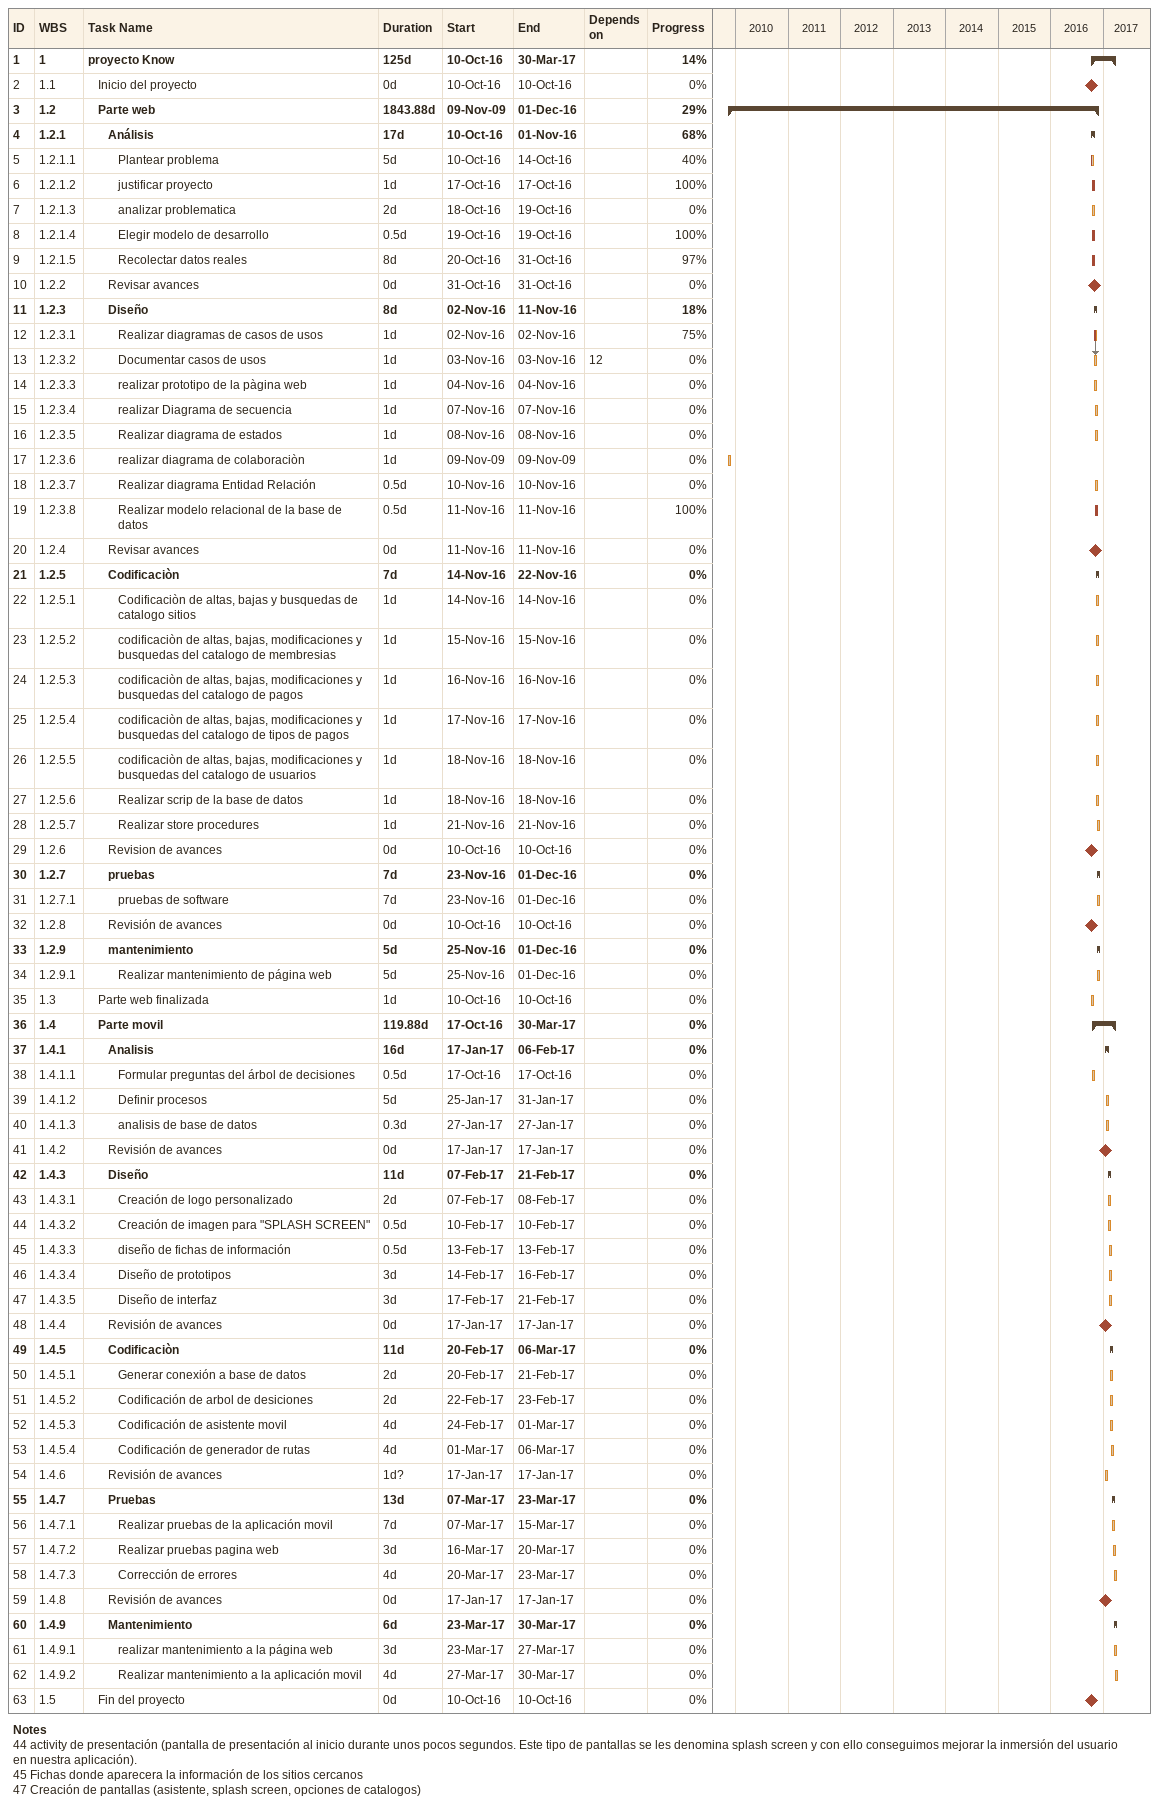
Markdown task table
| ID | WBS | Task | Duration | Start | Finish | Predecessors | % complete |
|---|---|---|---|---|---|---|---|
| 1 | 1 | **proyecto Know** | 125d | 2016-10-10 | 2017-03-30 |  | 14 |
| 2 | 1.1 | Inicio del proyecto | 0d | 2016-10-10 | 2016-10-10 |  | 0 |
| 3 | 1.2 | **Parte web** | 1843.88d | 2009-11-09 | 2016-12-01 |  | 29 |
| 4 | 1.2.1 | **Análisis** | 17d | 2016-10-10 | 2016-11-01 |  | 68 |
| 5 | 1.2.1.1 | Plantear problema | 5d | 2016-10-10 | 2016-10-14 |  | 40 |
| 6 | 1.2.1.2 | justificar proyecto | 1d | 2016-10-17 | 2016-10-17 |  | 100 |
| 7 | 1.2.1.3 | analizar problematica | 2d | 2016-10-18 | 2016-10-19 |  | 0 |
| 8 | 1.2.1.4 | Elegir modelo de desarrollo | 0.5d | 2016-10-19 | 2016-10-19 |  | 100 |
| 9 | 1.2.1.5 | Recolectar datos reales | 8d | 2016-10-20 | 2016-10-31 |  | 97 |
| 10 | 1.2.2 | Revisar avances | 0d | 2016-10-31 | 2016-10-31 |  | 0 |
| 11 | 1.2.3 | **Diseño** | 8d | 2016-11-02 | 2016-11-11 |  | 18 |
| 12 | 1.2.3.1 | Realizar diagramas de casos de usos | 1d | 2016-11-02 | 2016-11-02 |  | 75 |
| 13 | 1.2.3.2 | Documentar casos de usos | 1d | 2016-11-03 | 2016-11-03 | 12 | 0 |
| 14 | 1.2.3.3 | realizar prototipo de la pàgina web | 1d | 2016-11-04 | 2016-11-04 |  | 0 |
| 15 | 1.2.3.4 | realizar Diagrama de secuencia | 1d | 2016-11-07 | 2016-11-07 |  | 0 |
| 16 | 1.2.3.5 | Realizar diagrama de estados | 1d | 2016-11-08 | 2016-11-08 |  | 0 |
| 17 | 1.2.3.6 | realizar diagrama de colaboraciòn | 1d | 2009-11-09 | 2009-11-09 |  | 0 |
| 18 | 1.2.3.7 | Realizar diagrama Entidad Relación | 0.5d | 2016-11-10 | 2016-11-10 |  | 0 |
| 19 | 1.2.3.8 | Realizar modelo relacional de la base de datos | 0.5d | 2016-11-11 | 2016-11-11 |  | 100 |
| 20 | 1.2.4 | Revisar avances | 0d | 2016-11-11 | 2016-11-11 |  | 0 |
| 21 | 1.2.5 | **Codificaciòn** | 7d | 2016-11-14 | 2016-11-22 |  | 0 |
| 22 | 1.2.5.1 | Codificaciòn de altas, bajas y busquedas de catalogo sitios | 1d | 2016-11-14 | 2016-11-14 |  | 0 |
| 23 | 1.2.5.2 | codificaciòn de altas, bajas, modificaciones y busquedas del catalogo de membresias | 1d | 2016-11-15 | 2016-11-15 |  | 0 |
| 24 | 1.2.5.3 | codificaciòn de altas, bajas, modificaciones y busquedas del catalogo de pagos | 1d | 2016-11-16 | 2016-11-16 |  | 0 |
| 25 | 1.2.5.4 | codificaciòn de altas, bajas, modificaciones y busquedas del catalogo de tipos de pagos | 1d | 2016-11-17 | 2016-11-17 |  | 0 |
| 26 | 1.2.5.5 | codificaciòn de altas, bajas, modificaciones y busquedas del catalogo de usuarios | 1d | 2016-11-18 | 2016-11-18 |  | 0 |
| 27 | 1.2.5.6 | Realizar scrip de la base de datos | 1d | 2016-11-18 | 2016-11-18 |  | 0 |
| 28 | 1.2.5.7 | Realizar store procedures | 1d | 2016-11-21 | 2016-11-21 |  | 0 |
| 29 | 1.2.6 | Revision de avances | 0d | 2016-10-10 | 2016-10-10 |  | 0 |
| 30 | 1.2.7 | **pruebas** | 7d | 2016-11-23 | 2016-12-01 |  | 0 |
| 31 | 1.2.7.1 | pruebas de software | 7d | 2016-11-23 | 2016-12-01 |  | 0 |
| 32 | 1.2.8 | Revisión de avances | 0d | 2016-10-10 | 2016-10-10 |  | 0 |
| 33 | 1.2.9 | **mantenimiento** | 5d | 2016-11-25 | 2016-12-01 |  | 0 |
| 34 | 1.2.9.1 | Realizar mantenimiento de página web | 5d | 2016-11-25 | 2016-12-01 |  | 0 |
| 35 | 1.3 | Parte web finalizada | 1d | 2016-10-10 | 2016-10-10 |  | 0 |
| 36 | 1.4 | **Parte movil** | 119.88d | 2016-10-17 | 2017-03-30 |  | 0 |
| 37 | 1.4.1 | **Analisis** | 16d | 2017-01-17 | 2017-02-06 |  | 0 |
| 38 | 1.4.1.1 | Formular preguntas del árbol de decisiones | 0.5d | 2016-10-17 | 2016-10-17 |  | 0 |
| 39 | 1.4.1.2 | Definir procesos | 5d | 2017-01-25 | 2017-01-31 |  | 0 |
| 40 | 1.4.1.3 | analisis de base de datos | 0.3d | 2017-01-27 | 2017-01-27 |  | 0 |
| 41 | 1.4.2 | Revisión de avances | 0d | 2017-01-17 | 2017-01-17 |  | 0 |
| 42 | 1.4.3 | **Diseño** | 11d | 2017-02-07 | 2017-02-21 |  | 0 |
| 43 | 1.4.3.1 | Creación de logo personalizado | 2d | 2017-02-07 | 2017-02-08 |  | 0 |
| 44 | 1.4.3.2 | Creación de imagen para "SPLASH SCREEN" | 0.5d | 2017-02-10 | 2017-02-10 |  | 0 |
| 45 | 1.4.3.3 | diseño de fichas de información | 0.5d | 2017-02-13 | 2017-02-13 |  | 0 |
| 46 | 1.4.3.4 | Diseño de prototipos | 3d | 2017-02-14 | 2017-02-16 |  | 0 |
| 47 | 1.4.3.5 | Diseño de interfaz | 3d | 2017-02-17 | 2017-02-21 |  | 0 |
| 48 | 1.4.4 | Revisión de avances | 0d | 2017-01-17 | 2017-01-17 |  | 0 |
| 49 | 1.4.5 | **Codificaciòn** | 11d | 2017-02-20 | 2017-03-06 |  | 0 |
| 50 | 1.4.5.1 | Generar conexión a base de datos | 2d | 2017-02-20 | 2017-02-21 |  | 0 |
| 51 | 1.4.5.2 | Codificación de arbol de desiciones | 2d | 2017-02-22 | 2017-02-23 |  | 0 |
| 52 | 1.4.5.3 | Codificación de asistente movil | 4d | 2017-02-24 | 2017-03-01 |  | 0 |
| 53 | 1.4.5.4 | Codificación de generador de rutas | 4d | 2017-03-01 | 2017-03-06 |  | 0 |
| 54 | 1.4.6 | Revisión de avances | 1d? | 2017-01-17 | 2017-01-17 |  | 0 |
| 55 | 1.4.7 | **Pruebas** | 13d | 2017-03-07 | 2017-03-23 |  | 0 |
| 56 | 1.4.7.1 | Realizar pruebas de la aplicación movil | 7d | 2017-03-07 | 2017-03-15 |  | 0 |
| 57 | 1.4.7.2 | Realizar pruebas pagina web | 3d | 2017-03-16 | 2017-03-20 |  | 0 |
| 58 | 1.4.7.3 | Corrección de errores | 4d | 2017-03-20 | 2017-03-23 |  | 0 |
| 59 | 1.4.8 | Revisión de avances | 0d | 2017-01-17 | 2017-01-17 |  | 0 |
| 60 | 1.4.9 | **Mantenimiento** | 6d | 2017-03-23 | 2017-03-30 |  | 0 |
| 61 | 1.4.9.1 | realizar mantenimiento a la página web | 3d | 2017-03-23 | 2017-03-27 |  | 0 |
| 62 | 1.4.9.2 | Realizar mantenimiento a la aplicación movil | 4d | 2017-03-27 | 2017-03-30 |  | 0 |
| 63 | 1.5 | Fin del proyecto | 0d | 2016-10-10 | 2016-10-10 |  | 0 |

Notes
- 44: activity de presentación (pantalla de presentación al inicio durante unos pocos segundos. Este tipo de pantallas se les denomina splash screen y con ello conseguimos mejorar la inmersión del usuario en nuestra aplicación).
- 45: Fichas donde aparecera la información de los sitios cercanos
- 47: Creación de pantallas (asistente, splash screen, opciones de catalogos)
